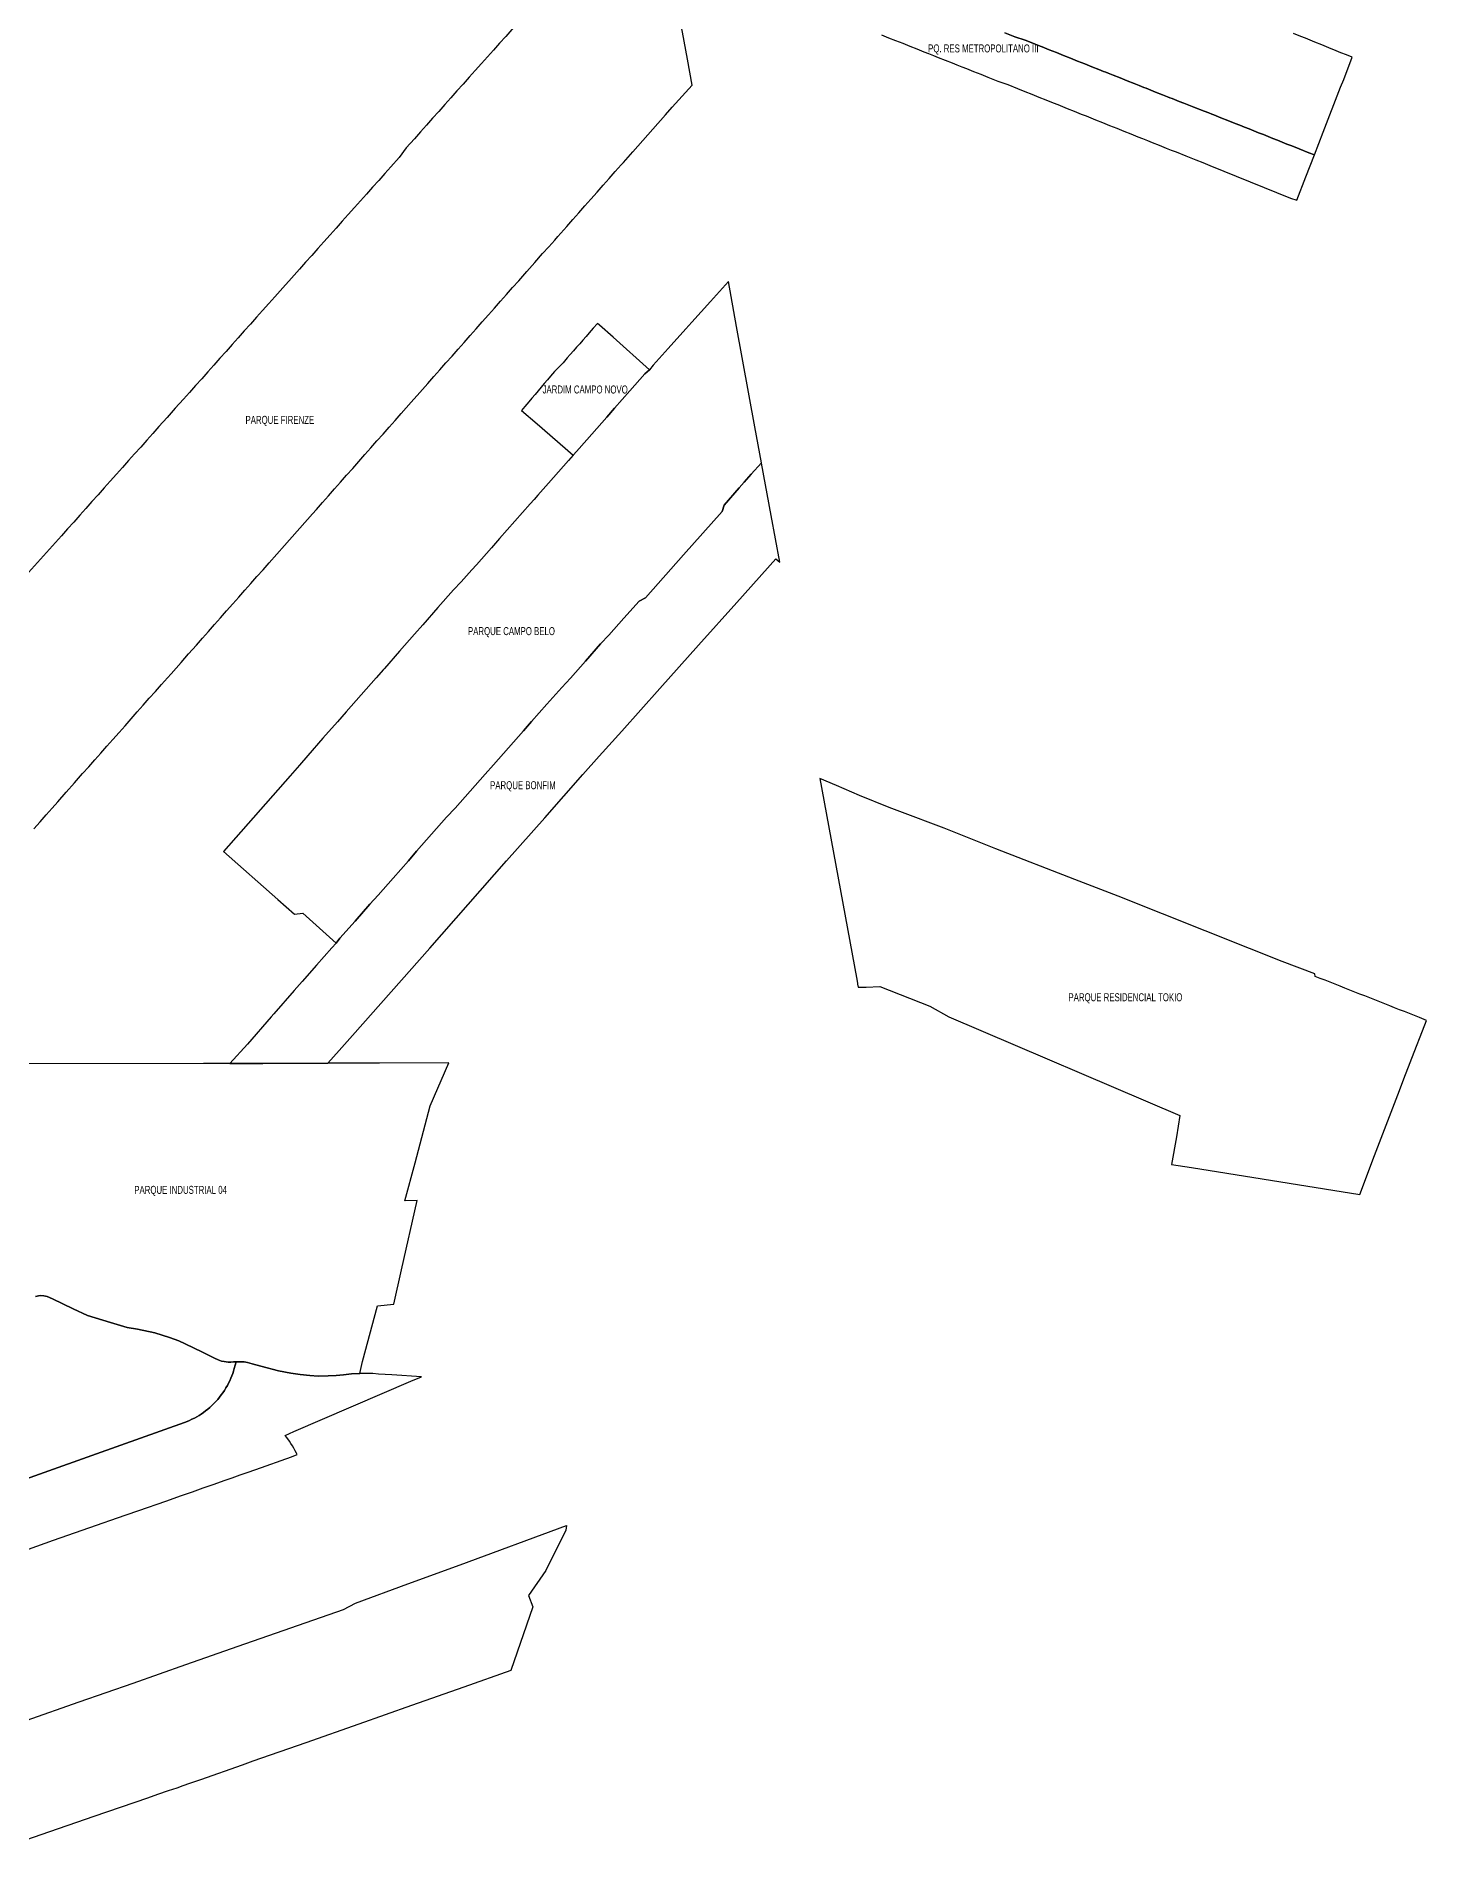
# Model space of a CAD drawing. Header units: millimetres. Extents: x 247112 to 276794, y 7363827 to 7397094.
# Drawn here: x 267802 to 269626, y 7367518 to 7369901 of the extents above; entities that cross this region are included whole.
import ezdxf
from ezdxf.enums import TextEntityAlignment as Align

# ---------------------------------------------------------------- set-up
doc = ezdxf.new("R2010")
doc.units = ezdxf.units.MM
doc.layers.add('BAIRRO', color=3, linetype='Continuous')
doc.styles.add('GEOMAIS', font='', dxfattribs={"width": 0.7, "height": 0.2})
doc.styles.get('GEOMAIS').set_extended_font_data('Arial')

msp = doc.modelspace()

# ---------------------------------------------------------------- linework, layer by layer
at = {"layer": 'BAIRRO'}
for points in [[(267798.56633, 7368861.41552), (267806.51967, 7368870.40817), (267814.47301, 7368879.40082), (267822.42634, 7368888.39346), (267829.76248, 7368896.68825), (267840.85385, 7368909.22901), (267851.8773, 7368921.69296), (267862.47732, 7368933.67815), (267870.42733, 7368942.66704), (267878.37735, 7368951.65593), (267886.32737, 7368960.64483), (267894.27739, 7368969.63372), (267902.22741, 7368978.62261), (267910.17742, 7368987.6115), (267914.15243, 7368992.10595), (267918.12744, 7368996.6004), (267926.07746, 7369005.58929), (267934.02748, 7369014.57818), (267941.9775, 7369023.56708), (267949.92751, 7369032.55596), (267957.87753, 7369041.54486), (267965.82755, 7369050.53375), (267973.77757, 7369059.52264), (267978.41508, 7369064.76617), (267991.53113, 7369079.59617), (268001.33219, 7369090.67799), (268011.66566, 7369102.36471), (268019.61448, 7369111.35449), (268027.5633, 7369120.34428), (268035.51213, 7369129.33406), (268043.46095, 7369138.32385), (268051.40977, 7369147.31363), (268059.3586, 7369156.30341), (268067.30742, 7369165.2932), (268075.25624, 7369174.28298), (268083.20507, 7369183.27277), (268091.15388, 7369192.26255), (268099.1027, 7369201.25234), (268107.05153, 7369210.24212), (268127.19133, 7369233.01939), (268164.1089, 7369274.72568), (268169.07085, 7369280.33603), (268177.02078, 7369289.32483), (268184.97072, 7369298.31363), (268192.92066, 7369307.30244), (268200.87059, 7369316.29123), (268208.82052, 7369325.28003), (268216.77046, 7369334.26883), (268224.7204, 7369343.25763), (268232.67033, 7369352.24643), (268240.62027, 7369361.23523), (268248.57021, 7369370.22403), (268256.52014, 7369379.21283), (268264.47008, 7369388.20163), (268272.42001, 7369397.19043), (268280.36995, 7369406.17923), (268293.58671, 7369421.12311), (268304.66309, 7369433.6469), (268315.25798, 7369445.62629), (268323.208, 7369454.61518), (268331.15802, 7369463.60407), (268339.10803, 7369472.59296), (268347.05805, 7369481.58186), (268355.00807, 7369490.57075), (268362.95809, 7369499.55964), (268370.9081, 7369508.54853), (268378.85812, 7369517.53742), (268386.80814, 7369526.52632), (268394.75815, 7369535.51521), (268402.75448, 7369544.55646), (268410.6996, 7369553.53982), (268414.67457, 7369558.03422), (268418.64185, 7369562.51993), (268426.58395, 7369571.49987), (268434.51666, 7369580.4692), (268445.12706, 7369592.46612), (268455.64679, 7369604.36052), (268465.98181, 7369616.04608), (268473.93183, 7369625.03497), (268481.77404, 7369633.90196), (268485.74872, 7369638.39604), (268489.72373, 7369642.89049), (268497.64103, 7369651.84238), (268505.50143, 7369660.72996), (268509.47595, 7369665.22385), (268513.45096, 7369669.7183), (268521.40098, 7369678.70719), (268529.351, 7369687.69608), (268537.30102, 7369696.68498), (268545.25103, 7369705.67387), (268553.20105, 7369714.66276), (268561.15107, 7369723.65166), (268568.92296, 7369732.43914), (268571.89462, 7369735.79912), (268571.89462, 7369735.79912), (268584.19027, 7369749.70152), (268610.40696, 7369779.3441), (268626.9695, 7369798.07096), (268635.75716, 7369808.00695), (268662.21257, 7369836.97404), (268655.89594, 7369871.33013), (268631.4006, 7370003.64779)], [(268428.15505, 7369913.06029), (268417.50086, 7369901.12344), (268409.51023, 7369892.17081), (268401.51959, 7369883.21817), (268393.52895, 7369874.26553), (268385.53831, 7369865.3129), (268377.54767, 7369856.36026), (268369.55703, 7369847.40763), (268361.56639, 7369838.45499), (268353.57575, 7369829.50235), (268345.58511, 7369820.54972), (268337.59447, 7369811.59708), (268329.60383, 7369802.64445), (268321.6132, 7369793.69181), (268313.62256, 7369784.73918), (268305.63192, 7369775.78654), (268297.64128, 7369766.8339), (268286.98709, 7369754.89706), (268277.57658, 7369742.01263), (268266.9224, 7369730.07578), (268258.93176, 7369721.12315), (268250.94112, 7369712.17051), (268242.95048, 7369703.21788), (268234.96291, 7369694.26868), (268226.97227, 7369685.31604), (268218.98515, 7369676.36734), (268210.98792, 7369667.40733), (268202.99728, 7369658.4547), (268194.99124, 7369649.4848), (268187.00228, 7369640.53404), (268179.01164, 7369631.58141), (268171.021, 7369622.62877), (268163.03036, 7369613.67613), (268155.044, 7369604.72829), (268147.07261, 7369595.79722), (268136.39489, 7369583.83401), (268125.17371, 7369571.26191), (268114.52048, 7369559.3242), (268106.53056, 7369550.37091), (268098.54066, 7369541.41764), (268090.55074, 7369532.46435), (268082.56082, 7369523.51108), (268074.5709, 7369514.55779), (268066.58099, 7369505.60451), (268058.59107, 7369496.65123), (268050.60115, 7369487.69795), (268042.61123, 7369478.74468), (268034.62131, 7369469.79139), (268026.6314, 7369460.83811), (268018.64148, 7369451.88483), (268010.65157, 7369442.93155), (268002.66165, 7369433.97827), (267994.67173, 7369425.02499), (267984.01851, 7369413.08728), (267973.25097, 7369401.04912), (267962.59679, 7369389.11228), (267954.60615, 7369380.15964), (267946.61551, 7369371.207), (267938.62487, 7369362.25437), (267930.63423, 7369353.30173), (267922.64359, 7369344.3491), (267914.65295, 7369335.39646), (267906.66232, 7369326.44383), (267898.67168, 7369317.49119), (267890.68104, 7369308.53855), (267882.6904, 7369299.58592), (267874.69976, 7369290.63328), (267866.70912, 7369281.68065), (267858.71848, 7369272.72801), (267850.72784, 7369263.77537), (267842.7372, 7369254.82274), (267834.74656, 7369245.8701), (267826.85136, 7369237.02439), (267787.66373, 7369193.11895)], [(268910.43627, 7369903.11143), (268919.72979, 7369899.41946), (268929.02331, 7369895.72749), (268938.31682, 7369892.03552), (268947.61034, 7369888.34355), (268956.90385, 7369884.65158), (268966.19736, 7369880.95961), (268972.38684, 7369878.50076), (268978.57632, 7369876.04191), (268984.76581, 7369873.58305), (268994.05932, 7369869.89108), (269003.35284, 7369866.19911), (269009.54232, 7369863.74026), (269015.73179, 7369861.28141), (269021.92128, 7369858.82256), (269031.40067, 7369855.05675), (269040.69418, 7369851.36478), (269049.98769, 7369847.67281), (269062.99861, 7369842.50406), (269076.07448, 7369837.83416), (269089.12801, 7369832.6102), (269098.41216, 7369828.89473), (269107.69632, 7369825.17925), (269116.98047, 7369821.46377), (269126.26463, 7369817.7483), (269135.54878, 7369814.03282), (269141.73203, 7369811.55831), (269147.91528, 7369809.08381), (269154.09853, 7369806.6093), (269163.38268, 7369802.89382), (269172.66684, 7369799.17835), (269178.85009, 7369796.70384), (269185.03333, 7369794.22933), (269191.21658, 7369791.75482), (269200.50074, 7369788.03935), (269209.78489, 7369784.32387), (269219.06905, 7369780.60839), (269228.3532, 7369776.89292), (269237.63736, 7369773.17744), (269246.92152, 7369769.46197), (269253.10476, 7369766.98746), (269259.28801, 7369764.51295), (269265.47126, 7369762.03844), (269274.75541, 7369758.32297), (269284.03957, 7369754.60749), (269290.53848, 7369752.00666), (269297.03739, 7369749.40582), (269309.73484, 7369744.32662), (269322.73266, 7369739.12495), (269332.01681, 7369735.40947), (269341.30097, 7369731.694), (269447.00171, 7369688.98936), (269455.29341, 7369686.35391), (269467.09446, 7369716.68698), (269478.39868, 7369745.74301), (269471.30864, 7369748.37183), (269458.30168, 7369753.55053), (269448.66383, 7369757.38782), (269442.47623, 7369759.8514), (269439.37314, 7369761.08689), (269436.28864, 7369762.31498), (269430.08246, 7369764.78596), (269423.87628, 7369767.25694), (269420.79177, 7369768.48503), (269417.68868, 7369769.72052), (269411.50108, 7369772.1841), (269405.2949, 7369774.65508), (269402.21039, 7369775.88317), (269399.1073, 7369777.11866), (269392.91971, 7369779.58224), (269386.71353, 7369782.05322), (269383.62902, 7369783.28131), (269380.52593, 7369784.5168), (269374.33833, 7369786.98039), (269365.04711, 7369790.67967), (269355.75642, 7369794.37874), (269349.74928, 7369796.77047), (269346.46574, 7369798.07781), (269343.71033, 7369799.17487), (269339.96225, 7369800.66716), (269333.80646, 7369803.11808), (269320.16633, 7369808.09844), (269307.21446, 7369813.25521), (269301.02633, 7369815.719), (269297.92377, 7369816.95428), (269294.83873, 7369818.18258), (269291.71759, 7369819.42526), (269288.63255, 7369820.65356), (269285.52999, 7369821.88884), (269279.3424, 7369824.35242), (269270.05171, 7369828.05149), (269263.84499, 7369830.52268), (269260.76102, 7369831.75056), (269257.6574, 7369832.98626), (269254.55484, 7369834.22154), (269251.4698, 7369835.44985), (269248.36724, 7369836.68512), (269242.17911, 7369839.14892), (269232.88842, 7369842.84799), (269223.59774, 7369846.54706), (269214.30705, 7369850.24613), (269208.1014, 7369852.7169), (269205.01636, 7369853.9452), (269201.91381, 7369855.18048), (269195.72567, 7369857.64427), (269186.43499, 7369861.34334), (269177.1443, 7369865.04241), (269167.85361, 7369868.74149), (269158.56292, 7369872.44056), (269149.27224, 7369876.13963), (269139.98155, 7369879.8387), (269130.6914, 7369883.53756), (269121.40071, 7369887.23663), (269115.19426, 7369889.70771), (269112.10949, 7369890.93591), (269109.00667, 7369892.17129), (269099.04796, 7369896.13633), (269085.44417, 7369900.39897), (269072.43726, 7369905.57782)], [(269072.43726, 7369905.57782), (269085.44417, 7369900.39897), (269099.04796, 7369896.13633), (269109.00667, 7369892.17129), (269112.10949, 7369890.93591), (269115.19426, 7369889.70771), (269121.40071, 7369887.23663), (269130.6914, 7369883.53756), (269139.98155, 7369879.8387), (269149.27224, 7369876.13963), (269158.56292, 7369872.44056), (269167.85361, 7369868.74149), (269177.1443, 7369865.04241), (269186.43499, 7369861.34334), (269195.72567, 7369857.64427), (269201.91381, 7369855.18048), (269205.01636, 7369853.9452), (269208.1014, 7369852.7169), (269214.30705, 7369850.24613), (269223.59774, 7369846.54706), (269232.88842, 7369842.84799), (269242.17911, 7369839.14892), (269248.36724, 7369836.68512), (269251.4698, 7369835.44985), (269254.55484, 7369834.22154), (269257.6574, 7369832.98626), (269260.76102, 7369831.75056), (269263.84499, 7369830.52268), (269270.05171, 7369828.05149), (269279.3424, 7369824.35242), (269285.52999, 7369821.88884), (269288.63255, 7369820.65356), (269291.71759, 7369819.42526), (269294.83873, 7369818.18258), (269297.92377, 7369816.95428), (269301.02633, 7369815.719), (269307.21446, 7369813.25521), (269320.16633, 7369808.09844), (269333.80646, 7369803.11808), (269339.96225, 7369800.66716), (269343.71033, 7369799.17487), (269346.46574, 7369798.07781), (269349.74928, 7369796.77047), (269355.75642, 7369794.37874), (269365.04711, 7369790.67967), (269374.33833, 7369786.98039), (269380.52593, 7369784.5168), (269383.62902, 7369783.28131), (269386.71353, 7369782.05322), (269392.91971, 7369779.58224), (269399.1073, 7369777.11866), (269402.21039, 7369775.88317), (269405.2949, 7369774.65508), (269411.50108, 7369772.1841), (269417.68868, 7369769.72052), (269420.79177, 7369768.48503), (269423.87628, 7369767.25694), (269430.08246, 7369764.78596), (269436.28864, 7369762.31498), (269439.37314, 7369761.08689), (269442.47623, 7369759.8514), (269448.66383, 7369757.38782), (269458.30168, 7369753.55053), (269471.30864, 7369748.37183), (269478.39868, 7369745.74301), (269489.87712, 7369775.24686), (269512.85674, 7369834.31298), (269516.90015, 7369844.70605), (269528.18306, 7369873.70729), (269520.75358, 7369876.72117), (269513.34005, 7369879.72858), (269506.85346, 7369882.35997), (269497.58671, 7369886.11917), (269488.31996, 7369889.87836), (269479.05322, 7369893.63756), (269472.86277, 7369896.14881), (269466.69124, 7369898.65239), (269460.51972, 7369901.15596), (269451.25297, 7369904.91515)], [(267800.69448, 7368247.4999), (267806.85139, 7368248.71262), (267811.42242, 7368248.43276), (267815.80689, 7368247.68647), (267823.08323, 7368244.51473), (267850.22959, 7368231.45462), (267868.88688, 7368222.77898), (267898.83184, 7368213.35705), (267920.94073, 7368206.92029), (267934.56055, 7368204.49484), (267957.04259, 7368199.73723), (267976.35289, 7368193.67361), (267988.57341, 7368189.19586), (267996.9692, 7368185.37111), (268019.91766, 7368174.36331), (268035.4965, 7368166.62053), (268040.06754, 7368164.47495), (268044.452, 7368162.88908), (268048.27675, 7368162.23607), (268053.4075, 7368161.58306), (268056.73958, 7368161.47666), (268060.42002, 7368161.6953), (268063.84084, 7368161.86881), (268070.44103, 7368161.95038), (268074.30367, 7368161.73174), (268078.60359, 7368160.93006), (268084.65264, 7368159.25382), (268096.13125, 7368155.97422), (268119.53095, 7368150.03003), (268135.74304, 7368146.83223), (268147.86492, 7368144.97305), (268160.73048, 7368143.78317), (268171.51376, 7368143.18823), (268184.37932, 7368143.56007), (268194.93949, 7368143.9319), (268204.83035, 7368144.82431), (268215.01868, 7368145.86546), (268226.17379, 7368146.53476), (268229.56048, 7368162.17098), (268229.56048, 7368162.17098), (268249.48409, 7368235.26532), (268270.55427, 7368237.45399), (268280.76357, 7368282.62501), (268301.34492, 7368373.68715), (268285.36218, 7368373.18408), (268298.54736, 7368423.04361), (268318.27825, 7368497.6556), (268342.67159, 7368554.1242), (268252.12811, 7368553.8523), (268184.34655, 7368553.64875), (268098.81171, 7368553.39189), (268055.50091, 7368553.26183), (268020.91811, 7368553.15797), (267772.00716, 7368552.71586)], [(267730.46967, 7367987.79493), (267880.5411, 7368041.26349), (267996.20662, 7368082.36767), (267999.48652, 7368083.59688), (268002.72145, 7368084.93998), (268005.90747, 7368086.39532), (268009.04066, 7368087.96114), (268012.11721, 7368089.63551), (268015.13336, 7368091.41639), (268018.08542, 7368093.30161), (268020.96978, 7368095.28886), (268023.78292, 7368097.37571), (268026.5214, 7368099.55961), (268029.33251, 7368101.96562), (268032.05911, 7368104.46699), (268034.69798, 7368107.06076), (268037.24598, 7368109.74385), (268039.70008, 7368112.51307), (268042.05739, 7368115.36515), (268044.3151, 7368118.2967), (268046.47054, 7368121.30425), (268048.52114, 7368124.38422), (268050.46449, 7368127.53298), (268052.29827, 7368130.74677), (268054.02032, 7368134.0218), (268055.5, 7368137.07664), (268056.88245, 7368140.17668), (268058.1663, 7368143.31885), (268059.35026, 7368146.5), (268060.43316, 7368149.71695), (268061.4139, 7368152.96651), (268063.84084, 7368161.86881), (268060.42002, 7368161.6953), (268056.73958, 7368161.47666), (268053.4075, 7368161.58306), (268048.27675, 7368162.23607), (268044.452, 7368162.88908), (268040.06754, 7368164.47495), (268035.4965, 7368166.62053), (268019.91766, 7368174.36331), (267996.9692, 7368185.37111), (267988.57341, 7368189.19586), (267976.35289, 7368193.67361), (267957.04259, 7368199.73723), (267934.56055, 7368204.49484), (267920.94073, 7368206.92029), (267898.83184, 7368213.35705), (267868.88688, 7368222.77898), (267850.22959, 7368231.45462), (267823.08323, 7368244.51473), (267815.80689, 7368247.68647), (267811.42242, 7368248.43276), (267806.85139, 7368248.71262), (267800.69448, 7368247.4999)], [(267769.57778, 7367907.88708), (267824.39591, 7367927.57909), (267880.789, 7367947.34753), (267908.15625, 7367956.94104), (267919.48077, 7367960.91081), (267935.99574, 7367966.70009), (267971.58545, 7367979.17596), (267992.34713, 7367986.4539), (268006.50282, 7367991.41614), (268020.65852, 7367996.37838), (268034.91496, 7368001.05847), (268048.02553, 7368005.9718), (268058.50105, 7368009.64397), (268068.99625, 7368013.32303), (268078.11809, 7368016.52066), (268089.61469, 7368020.55076), (268136.48116, 7368036.97966), (268143.88471, 7368040.2178), (268143.10825, 7368041.89347), (268141.44293, 7368045.1962), (268139.66919, 7368048.442), (268139.66919, 7368048.442), (268137.789, 7368051.6273), (268135.8044, 7368054.74863), (268133.71757, 7368057.80256), (268130.15595, 7368062.66043), (268128.04059, 7368065.35298), (268139.54722, 7368070.23628), (268293.03389, 7368136.22243), (268307.14008, 7368142.28689), (268268.04264, 7368144.52684), (268250.51185, 7368145.83511), (268243.12956, 7368146.38603), (268226.17379, 7368146.53476), (268215.01868, 7368145.86546), (268204.83035, 7368144.82431), (268194.93949, 7368143.9319), (268184.37932, 7368143.56007), (268171.51376, 7368143.18823), (268160.73048, 7368143.78317), (268147.86492, 7368144.97305), (268135.74304, 7368146.83223), (268119.53095, 7368150.03003), (268096.13125, 7368155.97422), (268084.65264, 7368159.25382), (268078.60359, 7368160.93006), (268074.30367, 7368161.73174), (268070.44103, 7368161.95038), (268063.84084, 7368161.86881), (268061.4139, 7368152.96651), (268060.43316, 7368149.71695), (268059.35026, 7368146.5), (268058.1663, 7368143.31885), (268056.88245, 7368140.17668), (268055.5, 7368137.07664), (268054.02032, 7368134.0218), (268052.29827, 7368130.74677), (268050.46449, 7368127.53298), (268048.52114, 7368124.38422), (268046.47054, 7368121.30425), (268044.3151, 7368118.2967), (268042.05739, 7368115.36515), (268039.70008, 7368112.51307), (268037.24598, 7368109.74385), (268034.69798, 7368107.06076), (268032.05911, 7368104.46699), (268029.33251, 7368101.96562), (268026.5214, 7368099.55961), (268023.78292, 7368097.37571), (268020.96978, 7368095.28886), (268018.08542, 7368093.30161), (268015.13336, 7368091.41639), (268012.11721, 7368089.63551), (268009.04066, 7368087.96114), (268005.90747, 7368086.39532), (268002.72145, 7368084.93998), (267999.48652, 7368083.59688), (267996.20662, 7368082.36767), (267880.5411, 7368041.26349), (267730.46967, 7367987.79493)], [(267788.33999, 7367691.25679), (267857.71903, 7367715.53041), (267928.60113, 7367740.3299), (267997.98017, 7367764.60351), (268066.3675, 7367788.53015), (268135.79432, 7367812.82048), (268204.70139, 7367836.92897), (268220.65313, 7367845.21785), (268220.65313, 7367845.21785), (268289.1619, 7367870.42724), (268357.67124, 7367895.63684), (268497.20232, 7367946.98054), (268496.31673, 7367940.9585), (268470.33036, 7367887.87207), (268447.38291, 7367855.06197), (268453.24013, 7367840.32393), (268453.24013, 7367840.32393), (268424.34402, 7367756.71408), (268362.71212, 7367735.00214), (268293.85797, 7367710.7459), (268225.00381, 7367686.48967), (268224.97729, 7367686.48033), (268155.24899, 7367662.00173), (268085.86219, 7367637.64302), (268071.70875, 7367632.67436), (268016.98213, 7367613.4622), (268002.82869, 7367608.49354), (267993.94018, 7367605.37317), (267985.85317, 7367602.53417), (267974.80524, 7367598.65572), (267960.82157, 7367593.84863), (267947.58221, 7367589.2974), (267877.13301, 7367565.07947), (267807.63142, 7367541.18728), (267739.32043, 7367517.70439)]]:
    msp.add_lwpolyline(points, dxfattribs=at)
for points in [[(268744.46544, 7369388.58442), (268720.44133, 7369520.26839), (268709.58082, 7369579.33862), (268686.18642, 7369553.33776), (268661.73946, 7369526.08596), (268653.91537, 7369517.3642), (268630.61781, 7369491.39368), (268610.94607, 7369469.46497), (268606.13164, 7369463.54345), (268600.02172, 7369458.2926), (268580.21114, 7369435.85454), (268560.31015, 7369413.31407), (268550.16961, 7369401.32922), (268530.40785, 7369378.97799), (268523.94846, 7369371.6722), (268510.29341, 7369356.22787), (268505.89733, 7369351.34683), (268499.83754, 7369344.49478), (268473.81168, 7369314.8866), (268459.78693, 7369299.0426), (268454.81711, 7369293.42811), (268449.60345, 7369287.53815), (268429.46595, 7369264.78848), (268409.40903, 7369242.12983), (268398.82073, 7369230.16805), (268379.00777, 7369207.78501), (268373.26576, 7369201.29817), (268359.20869, 7369185.41766), (268349.16189, 7369175.00257), (268328.51069, 7369151.51596), (268308.77681, 7369129.07262), (268297.71292, 7369116.48967), (268278.19921, 7369094.29673), (268258.31068, 7369071.6775), (268257.07084, 7369070.26744), (268247.63107, 7369059.34601), (268228.00913, 7369037.1223), (268208.18649, 7369014.67128), (268196.90365, 7369001.83931), (268177.76922, 7368980.07772), (268158.01781, 7368957.61446), (268146.84278, 7368944.90509), (268134.51994, 7368930.89033), (268047.09095, 7368831.45736), (268118.58095, 7368768.51507), (268140.53352, 7368749.18726), (268151.42508, 7368750.34834), (268195.17724, 7368711.40791), (268200.06079, 7368717.54656), (268219.86469, 7368739.97259), (268239.45077, 7368762.15194), (268250.0823, 7368774.18598), (268269.96917, 7368796.70596), (268289.87944, 7368819.25242), (268300.41322, 7368831.8263), (268320.27102, 7368854.31335), (268339.89295, 7368876.53331), (268351.24238, 7368888.47554), (268370.84895, 7368910.70801), (268390.60999, 7368933.11565), (268401.48469, 7368945.18845), (268421.14616, 7368967.45318), (268440.96607, 7368989.89733), (268451.55714, 7369002.04353), (268471.5772, 7369024.71432), (268491.06307, 7369046.7802), (268502.33051, 7369058.93298), (268522.12391, 7369081.34711), (268541.96755, 7369103.81813), (268552.63813, 7369115.50572), (268572.62579, 7369137.82673), (268592.62106, 7369160.15625), (268600.75065, 7369164.31174), (268650.96414, 7369220.9123), (268701.39121, 7369277.75361), (268703.94182, 7369286.017), (268723.74866, 7369308.54201), (268730.44061, 7369316.15233), (268739.59647, 7369326.56469), (268753.0446, 7369341.55922), (268744.46544, 7369388.58442)], [(268558.31195, 7369506.26983), (268540.54405, 7369522.14525), (268537.88078, 7369524.52485), (268532.20987, 7369518.01578), (268527.00519, 7369512.04185), (268522.84288, 7369507.26433), (268518.5735, 7369502.36392), (268514.54401, 7369497.73886), (268510.47624, 7369493.06986), (268506.43187, 7369488.42773), (268502.25098, 7369483.62889), (268498.31068, 7369479.1062), (268492.74007, 7369472.71223), (268481.39874, 7369461.2228), (268476.1683, 7369455.0368), (268472.13247, 7369450.26365), (268468.09664, 7369445.49051), (268464.06081, 7369440.71736), (268460.02498, 7369435.94422), (268455.96332, 7369431.14052), (268451.90166, 7369426.33683), (268447.84, 7369421.53314), (268442.52561, 7369415.24786), (268438.30331, 7369410.10212), (268458.68712, 7369392.51432), (268495.50767, 7369360.74438), (268505.89733, 7369351.34683), (268510.29341, 7369356.22787), (268523.94846, 7369371.6722), (268530.40785, 7369378.97799), (268550.16961, 7369401.32922), (268560.31015, 7369413.31407), (268580.21114, 7369435.85454), (268600.02172, 7369458.2926), (268606.13164, 7369463.54345), (268558.31195, 7369506.26983)], [(268199.12725, 7368570.38634), (268216.45078, 7368590.00343), (268267.1181, 7368647.37888), (268317.8255, 7368704.79971), (268368.15535, 7368761.77402), (268418.74648, 7368819.02187), (268468.70709, 7368875.55625), (268518.90484, 7368932.35896), (268540.15523, 7368956.40546), (268569.7922, 7368989.55413), (268619.65213, 7369045.32199), (268670.43856, 7369102.12614), (268720.69352, 7369158.33583), (268771.87412, 7369215.58085), (268777.08246, 7369210.98658), (268765.63443, 7369272.55027), (268753.09772, 7369341.26807), (268753.0446, 7369341.55922), (268739.59647, 7369326.56469), (268730.44061, 7369316.15233), (268723.74866, 7369308.54201), (268703.94182, 7369286.017), (268701.39121, 7369277.75361), (268650.96414, 7369220.9123), (268600.75065, 7369164.31174), (268592.62106, 7369160.15625), (268572.62579, 7369137.82673), (268552.63813, 7369115.50572), (268541.96755, 7369103.81813), (268522.12391, 7369081.34711), (268502.33051, 7369058.93298), (268491.06307, 7369046.7802), (268471.5772, 7369024.71432), (268451.55714, 7369002.04353), (268440.96607, 7368989.89733), (268421.14616, 7368967.45318), (268401.48469, 7368945.18845), (268390.60999, 7368933.11565), (268370.84895, 7368910.70801), (268351.24238, 7368888.47554), (268339.89295, 7368876.53331), (268320.27102, 7368854.31335), (268300.41322, 7368831.8263), (268289.87944, 7368819.25242), (268269.96917, 7368796.70596), (268250.0823, 7368774.18598), (268239.45077, 7368762.15194), (268219.86469, 7368739.97259), (268200.06079, 7368717.54656), (268195.17724, 7368711.40791), (268189.25206, 7368705.08255), (268169.23835, 7368682.22089), (268150.40824, 7368660.71125), (268140.10947, 7368648.94696), (268113.28983, 7368618.31089), (268109.94653, 7368614.49184), (268078.55799, 7368578.6367), (268055.50091, 7368553.26183), (268098.81171, 7368553.39189), (268184.34655, 7368553.64875), (268199.12725, 7368570.38634)], [(269537.94185, 7368381.47813), (269557.29409, 7368432.60548), (269589.93598, 7368517.72362), (269595.92329, 7368533.13026), (269604.25751, 7368554.576), (269612.58975, 7368576.01663), (269617.43049, 7368588.47289), (269625.75689, 7368609.89851), (269616.29082, 7368613.63193), (269609.77899, 7368616.2002), (269603.26715, 7368618.76847), (269596.75532, 7368621.33674), (269590.24348, 7368623.90501), (269583.73165, 7368626.47328), (269577.21981, 7368629.04155), (269570.70798, 7368631.60982), (269564.19614, 7368634.17809), (269557.68431, 7368636.74636), (269551.17248, 7368639.31463), (269544.66064, 7368641.8829), (269538.14881, 7368644.45117), (269531.63697, 7368647.01944), (269525.12514, 7368649.58771), (269518.6133, 7368652.15598), (269512.10147, 7368654.72425), (269505.58963, 7368657.29252), (269499.0778, 7368659.86079), (269492.56596, 7368662.42906), (269486.05413, 7368664.99733), (269479.5423, 7368667.5656), (269479.04382, 7368671.01658), (269436.36529, 7368687.04029), (269393.41821, 7368704.11471), (269220.89267, 7368772.70548), (269163.98443, 7368794.84969), (269060.73265, 7368835.10549), (268992.70894, 7368862.1455), (268934.57476, 7368884.11698), (268920.75634, 7368889.33957), (268881.46744, 7368904.97809), (268851.6249, 7368917.90986), (268829.82466, 7368927.35663), (268877.75883, 7368666.09167), (268879.00103, 7368658.61891), (268879.15407, 7368657.46275), (268879.70198, 7368653.32359), (268890.23627, 7368653.65035), (268908.28273, 7368654.21012), (268974.08291, 7368628.46263), (268999.00974, 7368614.36037), (269302.002, 7368484.86052), (269297.43894, 7368457.14782), (269291.09043, 7368420.86958), (269317.20061, 7368416.86129), (269537.94185, 7368381.47813)]]:
    msp.add_lwpolyline(points, close=True, dxfattribs=at)

# ---------------------------------------------------------------- texts
at = {"layer": 'BAIRRO', "style": 'GEOMAIS', "width": 0.7}
for s, p in [('PQ. RES METROPOLITANO III', (269044.13926, 7369883.96354)), ('JARDIM CAMPO NOVO', (268521.76017, 7369437.76002)), ('PARQUE FIRENZE', (268121.18362, 7369396.52231)), ('PARQUE CAMPO BELO', (268425.04693, 7369119.3228)), ('PARQUE BONFIM', (268440.06161, 7368917.10173)), ('PARQUE RESIDENCIAL TOKIO', (269230.52915, 7368638.86382)), ('PARQUE INDUSTRIAL 04', (267990.9799, 7368386.13747))]:
    msp.add_text(s, height=10.5, dxfattribs=at).set_placement(p, align=Align.MIDDLE)

doc.saveas('drawing.dxf')
